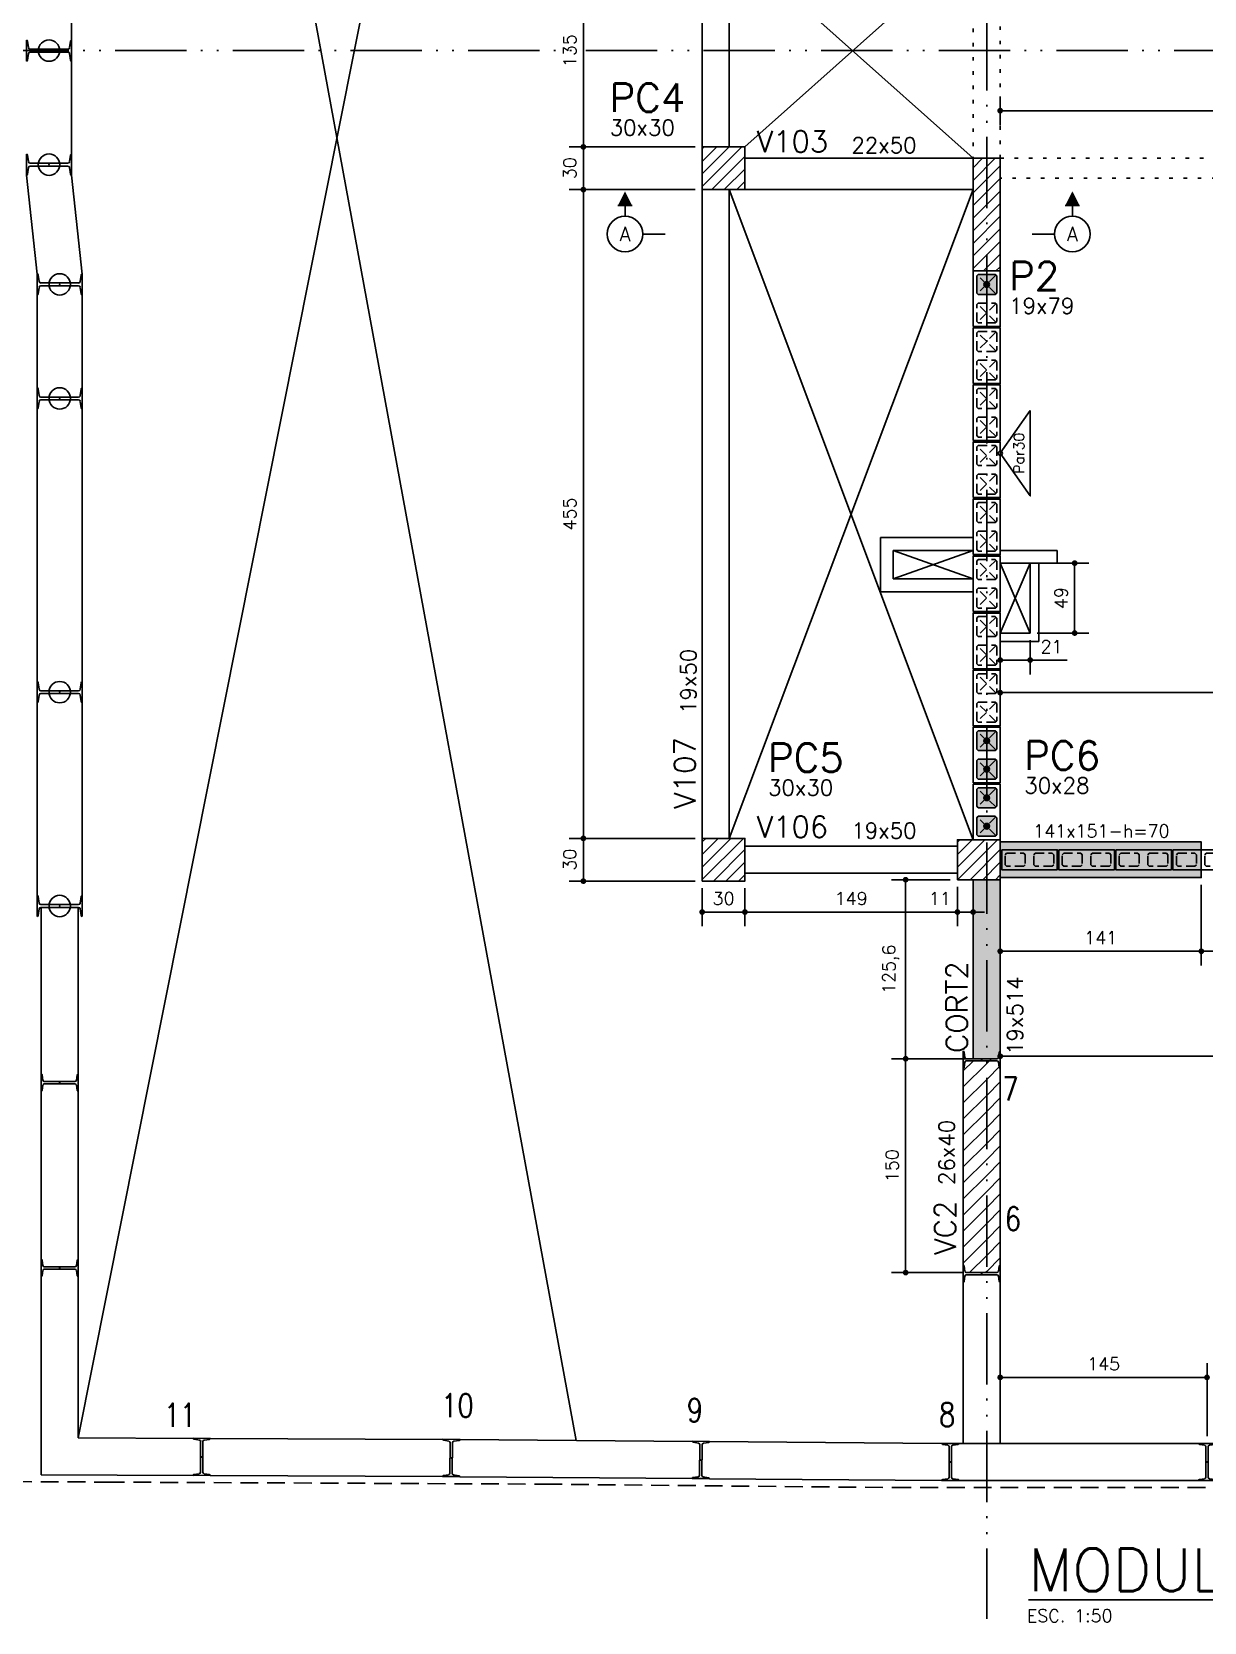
# Model space of a CAD drawing. Extents: x -14651 to 4579, y -10691 to -1290.
# Drawn here: x 194 to 1017, y -10691 to -9576 of the extents above; entities that cross this region are included whole.
import ezdxf
from ezdxf.enums import TextEntityAlignment as Align

# ---------------------------------------------------------------- set-up
doc = ezdxf.new("R2010")
doc.units = 0
doc.header["$LTSCALE"] = 25
for name, pattern in [('DASHED2', [0.375, 0.25, -0.125]), ('ESTILO_TQS_0002', [0.4, 0.1, -0.3]), ('ESTILO_TQS_0004', [3.3, 2, -0.4, 0.05, -0.4, 0.05, -0.4])]:
    doc.linetypes.add(name, pattern=pattern)
for name, color, linetype in [('203', 1, 'DASHED2'), ('213', 252, 'Continuous'), ('241', 2, 'Continuous'), ('247', 50, 'Continuous'), ('ABERTURAS', 53, 'Continuous'), ('ALVENARIA NÃO ESTRUTURAL', 242, 'Continuous'), ('Arranque', 14, 'Continuous'), ('COTA', 1, 'Continuous'), ('EIXOS', 1, 'ESTILO_TQS_0004'), ('FERRO', 5, 'Continuous'), ('H2', 252, 'Continuous'), ('H5', 1, 'Continuous'), ('LINHA-FINA', 1, 'Continuous'), ('Linha_media', 4, 'Continuous'), ('P-D', 2, 'Continuous'), ('P-N', 5, 'Continuous'), ('Pena_1', 1, 'Continuous'), ('Pena_2', 2, 'Continuous'), ('PENA_6', 6, 'Continuous'), ('PIL-N', 4, 'Continuous'), ('PORTA', 3, 'ESTILO_TQS_0002'), ('PROJ', 252, 'Continuous'), ('SOLO-FUNDAÇOES', 7, 'Continuous'), ('SOLOD-TEXTO-007', 7, 'Continuous'), ('T4', 6, 'Continuous'), ('TERRENO', 1, 'DASHED2'), ('TEXTO', 3, 'Continuous'), ('TJANELA', 2, 'Continuous'), ('VIG-D', 2, 'Continuous'), ('VIG-N', 4, 'Continuous'), ('VIGA', 3, 'Continuous'), ('XREF-MC41-BAS-PLN-TIPO-1AO14-FINAL-08$0$PAR_ALV_BAI_ATOMO', 2, 'Continuous')]:
    doc.layers.add(name, color=color, linetype=linetype)
doc.styles.add('COTA', font='romans.shx')
doc.styles.add('ROMANS', font='ROMANS')
doc.styles.get("Standard").update_dxf_attribs({"font": 'romans.shx'})
doc.styles.add('Texto1', font='romans.shx', dxfattribs={"height": 9})
doc.styles.add('Texto4', font='romans.shx', dxfattribs={"height": 30})
doc.dimstyles.new('forma', dxfattribs={"dimscale": 5, "dimtxt": 1.8, "dimasz": 0.8, "dimexe": 2, "dimexo": 1, "dimgap": 1, "dimtad": 1, "dimdec": 1, "dimzin": 9, "dimtxsty": 'COTA', "dimblk1": 'DOT', "dimblk2": 'DOT', "dimsah": 1, "dimcen": 0, "dimdle": 1, "dimclrd": 256, "dimclre": 256, "dimclrt": 2, "dimadec": 0, "dimazin": 0, "dimtfac": 1, "dimtdec": 0, "dimtmove": 0, "dimatfit": 3, "dimfxl": 1, "dimtolj": 1, "dimtzin": 0, "dimarcsym": 0})
pattern_1 = [(45, (199.517, -9044.5974), (-4.419417, 4.419417), [])]
pattern_2 = [(45, (0, 6000), (-5.61266, 5.61266), [])]

# ---------------------------------------------------------------- blocks, each defined once
blk = doc.blocks.new('P4015', base_point=(5842102.11612, -8124149.02973))
blk.add_lwpolyline([(5842082.61612, -8124156.02973), (5842121.61612, -8124156.02973), (5842121.61612, -8124142.02973), (5842082.61612, -8124142.02973), (5842082.61612, -8124156.02973)])
at = {"color": 1, "linetype": 'DASHED2'}
for points in [[(5842085.11612, -8124152.52973), (5842086.11612, -8124153.52973), (5842098.11612, -8124153.52973), (5842099.11612, -8124152.52973), (5842099.11612, -8124145.52973), (5842098.11612, -8124144.52973), (5842086.11612, -8124144.52973), (5842085.11612, -8124145.52973), (5842085.11612, -8124152.52973)], [(5842105.11612, -8124152.52973), (5842106.11612, -8124153.52973), (5842118.11612, -8124153.52973), (5842119.11612, -8124152.52973), (5842119.11612, -8124145.52973), (5842118.11612, -8124144.52973), (5842106.11612, -8124144.52973), (5842105.11612, -8124145.52973), (5842105.11612, -8124152.52973)]]:
    blk.add_lwpolyline(points, dxfattribs=at)
blk = doc.blocks.new('P4020')
blk.add_lwpolyline([(-19.5, -9.5), (19.5, -9.5), (19.5, 9.5), (-19.5, 9.5), (-19.5, -9.5)])
at = {"color": 1, "linetype": 'DASHED2'}
for points in [[(-17, -6), (-16, -7), (-4, -7), (-3, -6), (-3, 6), (-4, 7), (-16, 7), (-17, 6), (-17, -6)], [(3, -6), (4, -7), (16, -7), (17, -6), (17, 6), (16, 7), (4, 7), (3, 6), (3, -6)]]:
    blk.add_lwpolyline(points, dxfattribs=at)
at = {"layer": '203', "color": 253}
for p, q in [((-16.5, 6.5), (-3.5, -6.5)), ((-3.5, 6.5), (-16.5, -6.5)), ((16.5, 6.5), (3.5, -6.5)), ((3.5, 6.5), (16.5, -6.5))]:
    blk.add_line(p, q, dxfattribs=at)
blk = doc.blocks.new('GR-1414')
at = {"layer": '213'}
h = blk.add_hatch(color=256, dxfattribs=at)
h.paths.add_polyline_path([(6, -7), (7, -6), (7, 6), (6, 7), (-6, 7), (-7, 6), (-7, -6), (-6, -7)])
h.paths.add_polyline_path([(2, 0, 1), (-2, 0, 1)], flags=16)
at = {"layer": 'Arranque'}
blk.add_hatch(color=256, dxfattribs=at).paths.add_polyline_path([(2, 0, 1), (-2, 0, 1)])
at = {"layer": '213'}
for p, q in [((-7, 6), (-6, 7)), ((-7, -6), (-7, 6)), ((-6, 7), (6, 7)), ((6, 7), (7, 6)), ((7, 6), (7, -6)), ((-6, -7), (-7, -6)), ((6, -7), (-6, -7)), ((7, -6), (6, -7))]:
    blk.add_line(p, q, dxfattribs=at)
at = {"layer": 'FERRO', "linetype": 'Continuous'}
blk.add_circle((0, 0), 2, dxfattribs=at)
blk = doc.blocks.new('seção_esq')
at = {"layer": 'Linha_media'}
for p, q in [((1, 4), (-1, 4)), ((0, 2.5), (0, 4)), ((5.62, 0), (2.5, 0))]:
    blk.add_line(p, q, dxfattribs=at)
blk.add_circle((0, 0), 2.5, dxfattribs=at)
blk.add_solid([(1, 4), (0, 6), (-1, 4)], dxfattribs=at)
blk = doc.blocks.new('seção_dir')
at = {"layer": 'Linha_media'}
for p, q in [((-1, 4), (1, 4)), ((0, 2.5), (0, 4)), ((-5.62, 0), (-2.5, 0))]:
    blk.add_line(p, q, dxfattribs=at)
blk.add_circle((0, 0), 2.5, dxfattribs=at)
blk.add_solid([(-1, 4), (0, 6), (1, 4)], dxfattribs=at)
blk = doc.blocks.new('atrib_seção')
at = {"layer": 'Linha_media', "style": 'ROMANS'}
blk.add_attdef('X', text='', height=2, dxfattribs=at).set_placement((0, 0), align=Align.MIDDLE)
blk = doc.blocks.new('_IDNPAR_2')
at = {"color": 3}
blk.add_lwpolyline([(1, -0.7), (0, 0), (-1, -0.7)], close=True, dxfattribs=at)
blk.add_circle((0, 0), 0.05, dxfattribs=at)
at = {"layer": '247', "color": 2, "style": 'COTA', "flags": 8}
blk.add_attdef('ID', text='', height=0.24, dxfattribs=at).set_placement((0, -0.438), align=Align.MIDDLE_CENTER)
blk = doc.blocks.new('_Dot')
at = {"color": 0, "linetype": 'ByBlock', "lineweight": -2}
blk.add_line((-0.5, 0), (-1, 0), dxfattribs=at)
at = {"color": 0, "linetype": 'ByBlock', "const_width": 0.5}
blk.add_lwpolyline([(-0.25, 0, 1), (0.25, 0, 1)], format="xyb", close=True, dxfattribs=at)
blk = doc.blocks.new('*D128')
at = {"layer": 'COTA', "lineweight": -2, "transparency": 16777216}
for p, q in [((1014.5, -10174.1), (1014.5, -10230.8)), ((1073.5, -10174.1), (1073.5, -10230.8)), ((1069.5, -10220.8), (1018.5, -10220.8))]:
    blk.add_line(p, q, dxfattribs=at)
at = {"layer": 'Defpoints', "color": 0, "transparency": 16777216}
for p in [(1014.5, -10169.1), (1073.5, -10169.1), (1014.5, -10220.8)]:
    blk.add_point(p, dxfattribs=at)
at = {"layer": 'COTA', "lineweight": -2, "transparency": 16777216, "xscale": 4, "yscale": 4, "zscale": 4, "rotation": 180}
blk.add_blockref('_Dot', (1014.5, -10220.8), dxfattribs=at)
at = {"layer": 'COTA', "lineweight": -2, "transparency": 16777216, "xscale": 4, "yscale": 4, "zscale": 4}
blk.add_blockref('_Dot', (1073.5, -10220.8), dxfattribs=at)
at = {"layer": 'COTA', "color": 2, "transparency": 16777216, "insert": (1044, -10211.3), "char_height": 9, "attachment_point": 5, "style": 'COTA'}
blk.add_mtext('\\A1;59 ', dxfattribs=at)
blk = doc.blocks.new('*D129')
at = {"layer": 'COTA', "lineweight": -2, "transparency": 16777216}
for p, q in [((873.5, -10175.6), (873.5, -10230.8)), ((1014.5, -10174.1), (1014.5, -10230.8)), ((1010.5, -10220.8), (877.5, -10220.8))]:
    blk.add_line(p, q, dxfattribs=at)
at = {"layer": 'Defpoints', "color": 0, "transparency": 16777216}
for p in [(873.5, -10170.6), (1014.5, -10169.1), (873.5, -10220.8)]:
    blk.add_point(p, dxfattribs=at)
at = {"layer": 'COTA', "lineweight": -2, "transparency": 16777216, "xscale": 4, "yscale": 4, "zscale": 4, "rotation": 180}
blk.add_blockref('_Dot', (873.5, -10220.8), dxfattribs=at)
at = {"layer": 'COTA', "lineweight": -2, "transparency": 16777216, "xscale": 4, "yscale": 4, "zscale": 4}
blk.add_blockref('_Dot', (1014.5, -10220.8), dxfattribs=at)
at = {"layer": 'COTA', "color": 2, "transparency": 16777216, "insert": (944, -10211.3), "char_height": 9, "attachment_point": 5, "style": 'COTA'}
blk.add_mtext('\\A1;141 ', dxfattribs=at)
blk = doc.blocks.new('*D130')
at = {"layer": 'COTA', "lineweight": -2, "transparency": 16777216}
for p, q in [((664.5, -10176.6), (664.5, -10203.3)), ((694.5, -10176.6), (694.5, -10203.3)), ((668.5, -10193.3), (690.5, -10193.3))]:
    blk.add_line(p, q, dxfattribs=at)
at = {"layer": 'Defpoints', "color": 0, "transparency": 16777216}
for p in [(664.5, -10171.6), (694.5, -10171.6), (694.5, -10193.3)]:
    blk.add_point(p, dxfattribs=at)
at = {"layer": 'COTA', "lineweight": -2, "transparency": 16777216, "xscale": 4, "yscale": 4, "zscale": 4, "rotation": 180}
blk.add_blockref('_Dot', (664.5, -10193.3), dxfattribs=at)
at = {"layer": 'COTA', "lineweight": -2, "transparency": 16777216, "xscale": 4, "yscale": 4, "zscale": 4}
blk.add_blockref('_Dot', (694.5, -10193.3), dxfattribs=at)
at = {"layer": 'COTA', "color": 2, "transparency": 16777216, "insert": (679.5, -10183.8), "char_height": 9, "attachment_point": 5, "style": 'COTA'}
blk.add_mtext('\\A1;30 ', dxfattribs=at)
blk = doc.blocks.new('*D131')
at = {"layer": 'COTA', "lineweight": -2, "transparency": 16777216}
for p, q in [((694.5, -10176.6), (694.5, -10203.3)), ((843.5, -10175.6), (843.5, -10203.3)), ((698.5, -10193.3), (839.5, -10193.3))]:
    blk.add_line(p, q, dxfattribs=at)
at = {"layer": 'Defpoints', "color": 0, "transparency": 16777216}
for p in [(694.5, -10171.6), (843.5, -10170.6), (843.5, -10193.3)]:
    blk.add_point(p, dxfattribs=at)
at = {"layer": 'COTA', "lineweight": -2, "transparency": 16777216, "xscale": 4, "yscale": 4, "zscale": 4, "rotation": 180}
blk.add_blockref('_Dot', (694.5, -10193.3), dxfattribs=at)
at = {"layer": 'COTA', "lineweight": -2, "transparency": 16777216, "xscale": 4, "yscale": 4, "zscale": 4}
blk.add_blockref('_Dot', (843.5, -10193.3), dxfattribs=at)
at = {"layer": 'COTA', "color": 2, "transparency": 16777216, "insert": (769, -10183.8), "char_height": 9, "attachment_point": 5, "style": 'COTA'}
blk.add_mtext('\\A1;149 ', dxfattribs=at)
blk = doc.blocks.new('*D132')
at = {"layer": 'COTA', "lineweight": -2, "transparency": 16777216}
for p, q in [((843.5, -10175.6), (843.5, -10203.3)), ((839.5, -10193.3), (835.5, -10193.3)), ((843.5, -10193.3), (854.5, -10193.3)), ((854.5, -10192.4), (854.5, -10203.3)), ((858.5, -10193.3), (862.5, -10193.3))]:
    blk.add_line(p, q, dxfattribs=at)
at = {"layer": 'Defpoints', "color": 0, "transparency": 16777216}
for p in [(843.5, -10170.6), (854.5, -10187.4), (854.5, -10193.3)]:
    blk.add_point(p, dxfattribs=at)
at = {"layer": 'COTA', "lineweight": -2, "transparency": 16777216, "xscale": 4, "yscale": 4, "zscale": 4}
blk.add_blockref('_Dot', (843.5, -10193.3), dxfattribs=at)
at = {"layer": 'COTA', "lineweight": -2, "transparency": 16777216, "xscale": 4, "yscale": 4, "zscale": 4, "rotation": 180}
blk.add_blockref('_Dot', (854.5, -10193.3), dxfattribs=at)
at = {"layer": 'COTA', "color": 2, "transparency": 16777216, "insert": (831.1, -10183.8), "char_height": 9, "attachment_point": 5, "style": 'COTA'}
blk.add_mtext('\\A1;11 ', dxfattribs=at)
blk = doc.blocks.new('*D136')
at = {"layer": 'COTA', "lineweight": -2, "transparency": 16777216}
for p, q in [((659.5, -9521.6), (571.2, -9521.6)), ((581.2, -9525.6), (581.2, -9652.6)), ((659.5, -9656.6), (571.2, -9656.6))]:
    blk.add_line(p, q, dxfattribs=at)
at = {"layer": 'Defpoints', "color": 0, "transparency": 16777216}
for p in [(664.5, -9521.6), (581.2, -9656.6), (664.5, -9656.6)]:
    blk.add_point(p, dxfattribs=at)
at = {"layer": 'COTA', "lineweight": -2, "transparency": 16777216, "xscale": 4, "yscale": 4, "zscale": 4}
for p, rotation in [((581.2, -9521.6), 90), ((581.2, -9656.6), 270)]:
    blk.add_blockref('_Dot', p, dxfattribs=dict(at, rotation=rotation))
at = {"layer": 'COTA', "color": 2, "transparency": 16777216, "insert": (571.7, -9589.1), "char_height": 9, "attachment_point": 5, "rotation": 90, "style": 'COTA'}
blk.add_mtext('\\A1;135 ', dxfattribs=at)
blk = doc.blocks.new('*D137')
at = {"layer": 'COTA', "lineweight": -2, "transparency": 16777216}
for p, q in [((659.5, -9656.6), (571.2, -9656.6)), ((581.2, -9660.6), (581.2, -9682.6)), ((659.5, -9686.6), (571.2, -9686.6))]:
    blk.add_line(p, q, dxfattribs=at)
at = {"layer": 'Defpoints', "color": 0, "transparency": 16777216}
for p in [(664.5, -9656.6), (581.2, -9686.6), (664.5, -9686.6)]:
    blk.add_point(p, dxfattribs=at)
at = {"layer": 'COTA', "lineweight": -2, "transparency": 16777216, "xscale": 4, "yscale": 4, "zscale": 4}
for p, rotation in [((581.2, -9656.6), 90), ((581.2, -9686.6), 270)]:
    blk.add_blockref('_Dot', p, dxfattribs=dict(at, rotation=rotation))
at = {"layer": 'COTA', "color": 2, "transparency": 16777216, "insert": (571.7, -9671.6), "char_height": 9, "attachment_point": 5, "rotation": 90, "style": 'COTA'}
blk.add_mtext('\\A1;30 ', dxfattribs=at)
blk = doc.blocks.new('*D138')
at = {"layer": 'COTA', "lineweight": -2, "transparency": 16777216}
for p, q in [((659.5, -9686.6), (571.2, -9686.6)), ((581.2, -9690.6), (581.2, -10137.6)), ((659.5, -10141.6), (571.2, -10141.6))]:
    blk.add_line(p, q, dxfattribs=at)
at = {"layer": 'Defpoints', "color": 0, "transparency": 16777216}
for p in [(664.5, -9686.6), (581.2, -10141.6), (664.5, -10141.6)]:
    blk.add_point(p, dxfattribs=at)
at = {"layer": 'COTA', "lineweight": -2, "transparency": 16777216, "xscale": 4, "yscale": 4, "zscale": 4}
for p, rotation in [((581.2, -9686.6), 90), ((581.2, -10141.6), 270)]:
    blk.add_blockref('_Dot', p, dxfattribs=dict(at, rotation=rotation))
at = {"layer": 'COTA', "color": 2, "transparency": 16777216, "insert": (571.7, -9914.1), "char_height": 9, "attachment_point": 5, "rotation": 90, "style": 'COTA'}
blk.add_mtext('\\A1;455 ', dxfattribs=at)
blk = doc.blocks.new('*D139')
at = {"layer": 'COTA', "lineweight": -2, "transparency": 16777216}
for p, q in [((659.5, -10141.6), (571.2, -10141.6)), ((581.2, -10145.6), (581.2, -10167.6)), ((659.5, -10171.6), (571.2, -10171.6))]:
    blk.add_line(p, q, dxfattribs=at)
at = {"layer": 'Defpoints', "color": 0, "transparency": 16777216}
for p in [(664.5, -10141.6), (581.2, -10171.6), (664.5, -10171.6)]:
    blk.add_point(p, dxfattribs=at)
at = {"layer": 'COTA', "lineweight": -2, "transparency": 16777216, "xscale": 4, "yscale": 4, "zscale": 4}
for p, rotation in [((581.2, -10141.6), 90), ((581.2, -10171.6), 270)]:
    blk.add_blockref('_Dot', p, dxfattribs=dict(at, rotation=rotation))
at = {"layer": 'COTA', "color": 2, "transparency": 16777216, "insert": (571.7, -10156.6), "char_height": 9, "attachment_point": 5, "rotation": 90, "style": 'COTA'}
blk.add_mtext('\\A1;30 ', dxfattribs=at)
blk = doc.blocks.new('*D221')
at = {"layer": 'COTA', "lineweight": -2, "transparency": 16777216}
for p, q in [((873.5, -10038.1), (873.5, -10029.4)), ((877.5, -10039.4), (1460.5, -10039.4)), ((1464.5, -10044.1), (1464.5, -10029.4))]:
    blk.add_line(p, q, dxfattribs=at)
at = {"layer": 'Defpoints', "color": 0, "transparency": 16777216}
for p in [(1464.5, -10039.4), (873.5, -10043.1), (1464.5, -10049.1)]:
    blk.add_point(p, dxfattribs=at)
at = {"layer": 'COTA', "lineweight": -2, "transparency": 16777216, "xscale": 4, "yscale": 4, "zscale": 4, "rotation": 180}
blk.add_blockref('_Dot', (873.5, -10039.4), dxfattribs=at)
at = {"layer": 'COTA', "lineweight": -2, "transparency": 16777216, "xscale": 4, "yscale": 4, "zscale": 4}
blk.add_blockref('_Dot', (1464.5, -10039.4), dxfattribs=at)
at = {"layer": 'COTA', "color": 2, "transparency": 16777216, "insert": (1169, -10029.9), "char_height": 9, "attachment_point": 5, "style": 'COTA'}
blk.add_mtext('\\A1;591 ', dxfattribs=at)
blk = doc.blocks.new('*D233')
at = {"layer": 'COTA', "lineweight": -2, "transparency": 16777216}
for p, q in [((873.5, -9641.5), (873.5, -9621.2)), ((1214.5, -9659.6), (1214.5, -9621.2)), ((877.5, -9631.2), (1210.5, -9631.2))]:
    blk.add_line(p, q, dxfattribs=at)
at = {"layer": 'Defpoints', "color": 0, "transparency": 16777216}
for p in [(1214.5, -9631.2), (873.5, -9646.5), (1214.5, -9664.6)]:
    blk.add_point(p, dxfattribs=at)
at = {"layer": 'COTA', "lineweight": -2, "transparency": 16777216, "xscale": 4, "yscale": 4, "zscale": 4, "rotation": 180}
blk.add_blockref('_Dot', (873.5, -9631.2), dxfattribs=at)
at = {"layer": 'COTA', "lineweight": -2, "transparency": 16777216, "xscale": 4, "yscale": 4, "zscale": 4}
blk.add_blockref('_Dot', (1214.5, -9631.2), dxfattribs=at)
at = {"layer": 'COTA', "color": 2, "transparency": 16777216, "insert": (1044, -9621.7), "char_height": 9, "attachment_point": 5, "style": 'COTA'}
blk.add_mtext('\\A1;341 ', dxfattribs=at)
blk = doc.blocks.new('*D278')
at = {"layer": 'COTA', "lineweight": -2, "transparency": 16777216}
for p, q in [((3258.5, -10168.6), (3258.5, -10304.4)), ((873.5, -10174.1), (873.5, -10304.4)), ((3254.5, -10294.4), (877.5, -10294.4))]:
    blk.add_line(p, q, dxfattribs=at)
at = {"layer": 'Defpoints', "color": 0, "transparency": 16777216}
for p in [(873.5, -10169.1), (3258.5, -10163.6), (873.5, -10294.4)]:
    blk.add_point(p, dxfattribs=at)
at = {"layer": 'COTA', "lineweight": -2, "transparency": 16777216, "xscale": 4, "yscale": 4, "zscale": 4, "rotation": 180}
blk.add_blockref('_Dot', (873.5, -10294.4), dxfattribs=at)
at = {"layer": 'COTA', "lineweight": -2, "transparency": 16777216, "xscale": 4, "yscale": 4, "zscale": 4}
blk.add_blockref('_Dot', (3258.5, -10294.4), dxfattribs=at)
at = {"layer": 'COTA', "color": 2, "transparency": 16777216, "insert": (2066, -10284.9), "char_height": 9, "attachment_point": 5, "style": 'COTA'}
blk.add_mtext('\\A1;2385 ', dxfattribs=at)
blk = doc.blocks.new('*U95')
at = {"linetype": 'Continuous'}
for p, q in [((0, 0.2), (0.56, 0)), ((0.56, 0.2), (0, 0))]:
    blk.add_line(p, q, dxfattribs=at)
blk = doc.blocks.new('*U308')
at = {"linetype": 'Continuous'}
for p, q in [((0, 0.49), (0.21, 0)), ((0.21, 0.49), (0, 0))]:
    blk.add_line(p, q, dxfattribs=at)
blk = doc.blocks.new('layout-inferior 1')
at = {"layer": 'ALVENARIA NÃO ESTRUTURAL'}
for p, q in [((28439.2, -9968.6), (28439.2, -9930.6)), ((28439.2, -9930.6), (28504.2, -9930.6)), ((28504.2, -9930.6), (28504.2, -9939.6)), ((28448.2, -9939.6), (28448.2, -9959.6)), ((28504.2, -9939.6), (28448.2, -9939.6)), ((28523.2, -9939.6), (28563.2, -9939.6)), ((28563.2, -9948.6), (28523.2, -9948.6)), ((28550.2, -9948.6), (28541.2, -9948.6)), ((28544.2, -9997.6), (28544.2, -9948.6)), ((28544.2, -9948.6), (28550.2, -9948.6)), ((28550.2, -10003.6), (28550.2, -9948.6)), ((28550.2, -9948.6), (28550.2, -10003.6)), ((28563.2, -9939.6), (28563.2, -9948.6)), ((28448.2, -9959.6), (28504.2, -9959.6)), ((28504.2, -9959.6), (28504.2, -9968.6)), ((28504.2, -9968.6), (28439.2, -9968.6)), ((28523.2, -9997.6), (28544.2, -9997.6)), ((28523.2, -10003.6), (28550.2, -10003.6)), ((28550.2, -10003.6), (28523.2, -10003.6))]:
    blk.add_line(p, q, dxfattribs=at)
at = {"layer": 'XREF-MC41-BAS-PLN-TIPO-1AO14-FINAL-08$0$PAR_ALV_BAI_ATOMO'}
for p, q in [((28544.2, -9948.6), (28544.2, -9997.6)), ((28544.2, -9997.6), (28526.2, -9997.6))]:
    blk.add_line(p, q, dxfattribs=at)
at = {"layer": 'Pena_1', "yscale": 100, "zscale": 100}
for name, p, xscale in [('*U95', (28448.2, -9959.6), 100), ('*U308', (28544.2, -9997.6), -100)]:
    blk.add_blockref(name, p, dxfattribs=dict(at, xscale=xscale))
blk = doc.blocks.new('*D331')
at = {"layer": 'COTA', "lineweight": -2, "transparency": 16777216}
for p, q in [((873.5, -10002.6), (873.5, -10026.6)), ((894.5, -10002.6), (894.5, -10026.6)), ((877.5, -10016.6), (890.5, -10016.6)), ((894.5, -10016.6), (920.5, -10016.6))]:
    blk.add_line(p, q, dxfattribs=at)
at = {"layer": 'Defpoints', "color": 0, "transparency": 16777216}
for p in [(873.5, -9997.6), (894.5, -9997.6), (894.5, -10016.6)]:
    blk.add_point(p, dxfattribs=at)
at = {"layer": 'COTA', "lineweight": -2, "transparency": 16777216, "xscale": 4, "yscale": 4, "zscale": 4, "rotation": 180}
blk.add_blockref('_Dot', (873.5, -10016.6), dxfattribs=at)
at = {"layer": 'COTA', "lineweight": -2, "transparency": 16777216, "xscale": 4, "yscale": 4, "zscale": 4}
blk.add_blockref('_Dot', (894.5, -10016.6), dxfattribs=at)
at = {"layer": 'COTA', "color": 2, "transparency": 16777216, "insert": (909.5, -10007.1), "char_height": 9, "attachment_point": 5, "style": 'COTA'}
blk.add_mtext('\\A1;21 ', dxfattribs=at)
blk = doc.blocks.new('*D337')
at = {"layer": 'COTA', "lineweight": -2, "transparency": 16777216}
for p, q in [((898.5, -9948.6), (935.7, -9948.6)), ((925.7, -9993.6), (925.7, -9952.6)), ((899.5, -9997.6), (935.7, -9997.6))]:
    blk.add_line(p, q, dxfattribs=at)
at = {"layer": 'Defpoints', "color": 0, "transparency": 16777216}
for p in [(893.5, -9948.6), (925.7, -9948.6), (894.5, -9997.6)]:
    blk.add_point(p, dxfattribs=at)
at = {"layer": 'COTA', "lineweight": -2, "transparency": 16777216, "xscale": 4, "yscale": 4, "zscale": 4}
for p, rotation in [((925.7, -9948.6), 90), ((925.7, -9997.6), 270)]:
    blk.add_blockref('_Dot', p, dxfattribs=dict(at, rotation=rotation))
at = {"layer": 'COTA', "color": 2, "transparency": 16777216, "insert": (916.2, -9973.1), "char_height": 9, "attachment_point": 5, "rotation": 90, "style": 'COTA'}
blk.add_mtext('\\A1;49 ', dxfattribs=at)
blk = doc.blocks.new('perfilW310x52')
at = {"layer": 'PROJ', "linetype": 'Continuous'}
for p, q in [((-0.084, 0.158), (0.064, 0.158)), ((-0.031, 0.144), (-0.076, 0.151)), ((-0.02, 0.132), (-0.02, -0.132)), ((0, 0.132), (0, -0.132)), ((0.011, 0.144), (0.056, 0.151)), ((-0.084, -0.158), (0.064, -0.158)), ((-0.031, -0.144), (-0.076, -0.151)), ((0.011, -0.144), (0.056, -0.151))]:
    blk.add_line(p, q, dxfattribs=at)
at = {"layer": 'PROJ'}
blk.add_circle((-0.01, 0), 0.075, dxfattribs=at)
at = {"layer": 'PROJ', "linetype": 'Continuous'}
for centre, radius, start, end in [((-0.076, 0.158), 0.00749, 180, 270), ((-0.032, 0.132), 0.0125, 0, 81.1582), ((0.012, 0.132), 0.0125, 98.8418, 180), ((0.056, 0.158), 0.00749, 270, 0), ((-0.076, -0.158), 0.00749, 90, 180), ((-0.032, -0.132), 0.0125, 278.8418, 0), ((0.012, -0.132), 0.0125, 180, 261.1582), ((0.056, -0.158), 0.00749, 0, 90)]:
    blk.add_arc(centre, radius, start, end, dxfattribs=at)
at = {"layer": 'PROJ'}
blk.add_point((-0.01, 0), dxfattribs=at)
blk = doc.blocks.new('perfilW250x38-5')
at = {"layer": 'PROJ', "linetype": 'Continuous'}
for p, q in [((0.086, 0.066), (0.206, 0.066)), ((0.129, 0.054), (0.092, 0.059)), ((0.138, 0.043), (0.138, -0.172)), ((0.154, 0.043), (0.154, -0.172)), ((0.163, 0.054), (0.2, 0.059)), ((0.086, -0.194), (0.206, -0.194)), ((0.129, -0.183), (0.092, -0.188)), ((0.163, -0.183), (0.2, -0.188))]:
    blk.add_line(p, q, dxfattribs=at)
for centre, radius, start, end in [((0.092, 0.066), 0.00614, 180, 270), ((0.128, 0.043), 0.0102, 0, 81.1582), ((0.164, 0.043), 0.0102, 98.8418, 180), ((0.2, 0.066), 0.00614, 270, 0), ((0.092, -0.194), 0.00614, 90, 180), ((0.128, -0.172), 0.0102, 278.8418, 0), ((0.164, -0.172), 0.0102, 180, 261.1582), ((0.2, -0.194), 0.00614, 0, 90)]:
    blk.add_arc(centre, radius, start, end, dxfattribs=at)
at = {"layer": 'PROJ'}
blk.add_point((0.146, -0.064), dxfattribs=at)
blk = doc.blocks.new('A$C0fe96c67')
at = {"layer": 'LINHA-FINA'}
for points in [[(883, -1246.1), (883, -1180.8)], [(883, -1326.2), (883, -1260.9)], [(858.8, -1410.2), (851.3, -1340.9)], [(883, -1340.9), (890.5, -1410.2)], [(858.8, -1490.2), (858.8, -1424.9)], [(890.5, -1424.9), (890.5, -1490.2)], [(858.8, -1696.2), (858.8, -1504.9)], [(890.5, -1504.9), (890.5, -1696.2)], [(858.8, -1846.2), (858.8, -1710.9)], [(890.5, -1710.9), (890.5, -1846.2)], [(861.7, -1971.3), (861.7, -1854.5)], [(887.7, -1854.5), (887.7, -1971.3)], [(861.7, -2101.3), (861.7, -1983.4)], [(887.7, -1983.4), (887.7, -2101.3)], [(861.7, -2113.4), (861.7, -2252.4)], [(887.7, -2113.4), (887.7, -2226.5)], [(1508.2, -2117.5), (1508.2, -2230.4)], [(1534.2, -2117.5), (1534.2, -2230.4)], [(968.3, -2226.9), (887.7, -2226.5)], [(1143.4, -2227.7), (980.3, -2226.9)], [(1318.4, -2229.1), (1155.4, -2227.8)], [(1493.1, -2230.4), (1330.4, -2229.2)], [(1673.1, -2230.4), (1505.2, -2230.4)], [(968.3, -2252.9), (861.7, -2252.4)], [(1143.4, -2253.7), (980.2, -2252.9)], [(1318.4, -2255.1), (1155.2, -2253.8)], [(1493.1, -2256.4), (1330.2, -2255.2)], [(1673.1, -2256.4), (1505.2, -2256.4)]]:
    blk.add_lwpolyline(points, dxfattribs=at)
at = {"layer": 'VIGA'}
for points in [[(1508.2, -1967.5), (1508.2, -2105.4)], [(1534.2, -1967.5), (1534.2, -2105.4)]]:
    blk.add_lwpolyline(points, dxfattribs=at)
at = {"layer": 'SOLO-FUNDAÇOES', "color": 111}
for name, p, xscale, yscale, zscale, rotation in [('perfilW310x52', (867.2, -1254.5), 100, 100, 100, 270), ('perfilW310x52', (867.2, -1334.5), 100, 100, 100, 270), ('perfilW310x52', (874.7, -1418.5), 100, 100, 100, 270), ('perfilW310x52', (874.7, -1498.5), 100, 100, 100, 270), ('perfilW310x52', (874.7, -1704.5), 100, 100, 100, 270), ('perfilW310x52', (874.7, -1854.5), 100, 100, 100, 270), ('perfilW250x38-5', (1527.6, -1946.8), 100, 100, 100, 270), ('perfilW250x38-5', (881.1, -1962.8), 100, 100, 100, 270), ('perfilW250x38-5', (881.1, -2092.8), 100, 100, 100, 270), ('perfilW250x38-5', (1527.6, -2096.8), 100, 100, 100, 270), ('perfilW250x38-5', (959.7, -2233.4), 99.99999999999999, 99.99999999999999, 99.99999999999999, 359.7283603501822), ('perfilW250x38-5', (1134.7, -2234.1), 100, 100, 100, 359.4352138632432), ('perfilW250x38-5', (1309.7, -2235.5), 100, 100, 100, 359.4352138632432)]:
    blk.add_blockref(name, p, dxfattribs=dict(at, xscale=xscale, yscale=yscale, zscale=zscale, rotation=rotation))
at = {"layer": 'SOLO-FUNDAÇOES', "color": 111, "xscale": 100, "yscale": 100, "zscale": 100}
for p in [(1484.6, -2237), (1664.6, -2237)]:
    blk.add_blockref('perfilW250x38-5', p, dxfattribs=at)
at = {"layer": 'SOLOD-TEXTO-007', "style": 'ROMANS', "width": 0.8}
for s, p in [('7', (1535.8, -1990)), ('6', (1537.4, -2081.1)), ('10', (1142.3, -2212.1)), ('11', (947.8, -2218.8)), ('9', (1314.4, -2215.4)), ('8', (1491.3, -2218.5))]:
    blk.add_text(s, height=16.5, dxfattribs=at).set_placement(p)
blk = doc.blocks.new('*D313')
at = {"layer": 'COTA', "lineweight": -2, "transparency": 16777216}
for p, q in [((838.5, -10170.6), (797.2, -10170.6)), ((807.2, -10174.6), (807.2, -10292.2)), ((849.5, -10296.2), (797.2, -10296.2))]:
    blk.add_line(p, q, dxfattribs=at)
at = {"layer": 'Defpoints', "color": 0, "transparency": 16777216}
for p in [(843.5, -10170.6), (807.2, -10296.2), (854.5, -10296.2)]:
    blk.add_point(p, dxfattribs=at)
at = {"layer": 'COTA', "lineweight": -2, "transparency": 16777216, "xscale": 4, "yscale": 4, "zscale": 4}
for p, rotation in [((807.2, -10170.6), 90), ((807.2, -10296.2), 270)]:
    blk.add_blockref('_Dot', p, dxfattribs=dict(at, rotation=rotation))
at = {"layer": 'COTA', "color": 2, "transparency": 16777216, "insert": (796.8, -10233.4), "char_height": 9, "attachment_point": 5, "rotation": 90, "style": 'COTA'}
blk.add_mtext('\\A1;125,6 ', dxfattribs=at)
blk = doc.blocks.new('*D315')
at = {"layer": 'COTA', "lineweight": -2, "transparency": 16777216}
for p, q in [((873.5, -10561), (873.5, -10509.7)), ((1018.5, -10561), (1018.5, -10509.7)), ((877.5, -10519.7), (1014.5, -10519.7))]:
    blk.add_line(p, q, dxfattribs=at)
at = {"layer": 'Defpoints', "color": 0, "transparency": 16777216}
for p in [(1018.5, -10519.7), (873.5, -10566), (1018.5, -10566)]:
    blk.add_point(p, dxfattribs=at)
at = {"layer": 'COTA', "lineweight": -2, "transparency": 16777216, "xscale": 4, "yscale": 4, "zscale": 4, "rotation": 180}
blk.add_blockref('_Dot', (873.5, -10519.7), dxfattribs=at)
at = {"layer": 'COTA', "lineweight": -2, "transparency": 16777216, "xscale": 4, "yscale": 4, "zscale": 4}
blk.add_blockref('_Dot', (1018.5, -10519.7), dxfattribs=at)
at = {"layer": 'COTA', "color": 2, "transparency": 16777216, "insert": (946, -10510.2), "char_height": 9, "attachment_point": 5, "style": 'COTA'}
blk.add_mtext('\\A1;145 ', dxfattribs=at)
blk = doc.blocks.new('*D320')
at = {"layer": 'COTA', "lineweight": -2, "transparency": 16777216}
for p, q in [((849.5, -10296.2), (797.2, -10296.2)), ((807.2, -10300.2), (807.2, -10442.2)), ((848, -10446.2), (797.2, -10446.2))]:
    blk.add_line(p, q, dxfattribs=at)
at = {"layer": 'Defpoints', "color": 0, "transparency": 16777216}
for p in [(854.5, -10296.2), (807.2, -10446.2), (853, -10446.2)]:
    blk.add_point(p, dxfattribs=at)
at = {"layer": 'COTA', "lineweight": -2, "transparency": 16777216, "xscale": 4, "yscale": 4, "zscale": 4}
for p, rotation in [((807.2, -10296.2), 90), ((807.2, -10446.2), 270)]:
    blk.add_blockref('_Dot', p, dxfattribs=dict(at, rotation=rotation))
at = {"layer": 'COTA', "color": 2, "transparency": 16777216, "insert": (797.7, -10371.2), "char_height": 9, "attachment_point": 5, "rotation": 90, "style": 'COTA'}
blk.add_mtext('\\A1;150 ', dxfattribs=at)

msp = doc.modelspace()

# ---------------------------------------------------------------- hatches: boundary and pattern name
at = {"layer": 'ABERTURAS', "transparency": 33554457}
msp.add_hatch(color=256, dxfattribs=at).paths.add_polyline_path([(873.52, -10169.1), (1014.52, -10169.1), (1014.52, -10144.1), (873.52, -10144.1)])
at = {"layer": 'H2'}
msp.add_hatch(color=256, dxfattribs=at).paths.add_polyline_path([(873.52, -10170.6), (854.52, -10170.6), (854.52, -10296.18), (871.31, -10296.18, 0.3697038), (872.32, -10295.32), (872.9, -10291.58, -0.4142136), (873.52, -10290.96)])
h = msp.add_hatch(dxfattribs=at)
h.set_pattern_fill('ANSI31', color=256, scale=2.5, style=0)
h.set_pattern_definition(pattern_2)
h.paths.add_polyline_path([(873.52, -10303.04), (873.52, -10290.96, 0.4142136), (872.9, -10291.58), (872.32, -10295.32, -0.3697038), (871.31, -10296.18), (864.02, -10296.18), (864.02, -10446.18), (871.31, -10446.18, 0.3697038), (872.32, -10445.32), (872.9, -10441.58, -0.4142136), (873.52, -10440.96)])
h = msp.add_hatch(dxfattribs=at)
h.set_pattern_fill('ANSI31', color=256, scale=2.5, style=0)
h.set_pattern_definition(pattern_2)
h.paths.add_polyline_path([(864.02, -10297.82), (849.73, -10297.82, 0.3697038), (848.71, -10298.69), (848.13, -10302.43, -0.4142136), (847.52, -10303.04), (847.52, -10440.96, -0.3264465), (848.1, -10441.39), (848.71, -10445.32, 0.3697038), (849.73, -10446.18), (864.02, -10446.18)])
at = {"layer": 'H5'}
h = msp.add_hatch(dxfattribs=at)
h.set_pattern_fill('ANSI31', color=256, scale=50, style=0)
h.set_pattern_definition(pattern_1)
h.paths.add_polyline_path([(664.52, -9686.6), (694.52, -9686.6), (694.52, -9656.6), (664.52, -9656.6)])
h = msp.add_hatch(dxfattribs=at)
h.set_pattern_fill('ANSI31', color=256, scale=50, style=0)
h.set_pattern_definition(pattern_1)
h.paths.add_polyline_path([(854.52, -9743.6), (873.52, -9743.6), (873.52, -9664.6), (854.52, -9664.6)])
h = msp.add_hatch(dxfattribs=at)
h.set_pattern_fill('ANSI31', color=256, scale=50, style=0)
h.set_pattern_definition(pattern_1)
h.paths.add_polyline_path([(664.52, -10171.6), (694.52, -10171.6), (694.52, -10141.6), (664.52, -10141.6)])
h = msp.add_hatch(dxfattribs=at)
h.set_pattern_fill('ANSI31', color=256, scale=50, style=0)
h.set_pattern_definition([(45, (219.517, -9044.5974), (-4.419417, 4.419417), [])])
h.paths.add_polyline_path([(843.52, -10170.6), (873.52, -10170.6), (873.52, -10142.6), (843.52, -10142.6)])

# ---------------------------------------------------------------- linework, layer by layer
at = {"layer": 'ABERTURAS'}
msp.add_lwpolyline([(873.52, -10169.1), (1014.52, -10169.1), (1014.52, -10144.1), (873.52, -10144.1)], close=True, dxfattribs=at)
at = {"layer": 'EIXOS'}
for p, q in [((864.02, -8494.61), (864.02, -10689.12)), ((-572.08, -9589.1), (3672.89, -9589.1))]:
    msp.add_line(p, q, dxfattribs=at)
at = {"layer": 'LINHA-FINA'}
for points in [[(219.52, -8621.25), (576.25, -10563.98)], [(227.02, -10562), (613.74, -8618.33)], [(694.52, -9656.6), (854.52, -9513.6)], [(694.52, -9521.6), (854.52, -9664.6)], [(683.52, -9686.6), (854.52, -10142.6)], [(683.52, -10141.6), (854.52, -9686.6)]]:
    msp.add_lwpolyline(points, dxfattribs=at)
at = {"layer": 'P-N', "linetype": 'Continuous'}
for points in [[(664.52, -9686.6), (694.52, -9686.6), (694.52, -9656.6), (664.52, -9656.6), (664.52, -9686.6)], [(854.52, -9743.6), (873.52, -9743.6), (873.52, -9664.6), (854.52, -9664.6), (854.52, -9743.6)], [(664.52, -10171.6), (694.52, -10171.6), (694.52, -10141.6), (664.52, -10141.6), (664.52, -10171.6)], [(843.52, -10170.6), (873.52, -10170.6), (873.52, -10142.6), (843.52, -10142.6), (843.52, -10170.6)]]:
    msp.add_lwpolyline(points, dxfattribs=at)
at = {"layer": 'PORTA'}
for points in [[(854.52, -9664.6), (873.52, -9664.6), (873.52, -9513.6), (854.52, -9513.6)], [(873.52, -9664.6), (1214.52, -9664.6), (1214.52, -9678.6), (873.52, -9678.6)]]:
    msp.add_lwpolyline(points, close=True, dxfattribs=at)
at = {"layer": 'TERRENO', "linetype": 'DASHED2', "ltscale": 2}
msp.add_lwpolyline([(2359.47, -8578.84), (1610.11, -8581.94), (927.42, -8584.99), (-330.86, -8594.35), (-501.12, -9591.06), (-585.15, -10102.45), (-671.86, -10538.06), (-680.48, -10588.6), (247, -10593.14), (553.8, -10594.59), (798.65, -10597.01), (1370.85, -10596.96), (1899.7, -10605.56)], dxfattribs=at)
at = {"layer": 'VIGA'}
for points in [[(664.52, -9656.6), (664.52, -9521.6)], [(683.52, -9656.6), (683.52, -9521.6)], [(854.52, -9664.6), (694.52, -9664.6)], [(664.52, -10141.6), (664.52, -9686.6)], [(683.52, -10141.6), (683.52, -9686.6)], [(854.52, -9686.6), (694.52, -9686.6)], [(843.52, -10147.1), (694.52, -10147.1)], [(843.52, -10166.1), (694.52, -10166.1)], [(854.52, -10296.18), (854.52, -10170.6)], [(873.52, -10290.96), (873.52, -10170.6)]]:
    msp.add_lwpolyline(points, dxfattribs=at)

# ---------------------------------------------------------------- block references
for p in [(864.02, -9753.1), (864.02, -10073.1), (864.02, -10093.1), (864.02, -10113.1), (864.02, -10133.1)]:
    msp.add_blockref('GR-1414', p)
at = {"layer": '241', "xscale": -1}
for name, p, rotation in [('P4020', (864.02, -9763.1), 270), ('P4020', (864.02, -9803.1), 270), ('P4020', (864.02, -9843.1), 270), ('P4020', (864.02, -9883.1), 270), ('P4020', (864.02, -9923.1), 270), ('P4020', (864.02, -9963.1), 270), ('P4020', (864.02, -10003.1), 270), ('P4020', (864.02, -10043.1), 270), ('P4020', (864.02, -10083.1), 270), ('P4020', (864.02, -10123.1), 270), ('P4015', (894.02, -10156.6), 180), ('P4015', (934.02, -10156.6), 180), ('P4015', (974.02, -10156.6), 180), ('P4015', (1014.02, -10156.6), 180)]:
    msp.add_blockref(name, p, dxfattribs=dict(at, rotation=rotation))
at = {"layer": '247', "linetype": 'Continuous', "xscale": 30, "yscale": 30, "zscale": 30, "rotation": 90}
msp.add_blockref('_IDNPAR_2', (873.52, -9871.46), dxfattribs=at).add_auto_attribs({'ID': 'Par30'})
at = {"layer": 'COTA', "xscale": 5, "yscale": 5, "zscale": 5}
for name, p in [('seção_esq', (610.42, -9717.7)), ('seção_dir', (924.09, -9717.7))]:
    msp.add_blockref(name, p, dxfattribs=at)
for p in [(610.42, -9717.7), (924.09, -9717.7)]:
    msp.add_blockref('atrib_seção', p, dxfattribs=at).add_auto_attribs({'X': 'A'})
at = {"layer": 'Pena_2'}
msp.add_blockref('layout-inferior 1', (-27649.68, 0), dxfattribs=at)
at = {"layer": 'PENA_6'}
msp.add_blockref('A$C0fe96c67', (-660.66, -8335.56), dxfattribs=at)

# ---------------------------------------------------------------- texts
at = {"layer": 'P-D', "linetype": 'Continuous'}
for s, p in [('30x30', (599.64, -9648.55)), ('19x79', (879.77, -9773.61)), ('30x30', (710.72, -10111.53)), ('30x28', (890.38, -10110.04))]:
    msp.add_text(s, height=11, dxfattribs=at).set_placement(p)
at = {"layer": 'PIL-N', "linetype": 'Continuous'}
for s, p in [('PC4', (599.64, -9632.05)), ('P2', (879.77, -9757.11)), ('PC5', (710.72, -10095.03)), ('PC6', (890.38, -10093.54))]:
    msp.add_text(s, height=20, dxfattribs=at).set_placement(p)
at = {"layer": 'T4', "style": 'Texto4'}
msp.add_text('%%UMODULAÇÃO DA 1° FIADA DO INFERIOR 1', height=30, dxfattribs=at).set_placement((893.26, -10669.68))
at = {"layer": 'TEXTO', "color": 2, "style": 'Texto1'}
msp.add_text('ESC. 1:50', height=9, dxfattribs=at).set_placement((892.15, -10691.41))
at = {"layer": 'TJANELA', "style": 'Texto1'}
msp.add_text('141x151-h=70', height=9, dxfattribs=at).set_placement((944.45, -10140.9), align=Align.CENTER)
at = {"layer": 'VIG-D', "linetype": 'Continuous'}
for s, p in [('22x50', (769.15, -9660.93, -0.02)), ('19x50', (769.15, -10141.65, -0.02))]:
    msp.add_text(s, height=11, dxfattribs=at).set_placement(p)
for s, p in [('19x50', (660.39, -10054.35, -0.02)), ('19x514', (889.38, -10293.54)), ('26x40', (841.5, -10384.79))]:
    msp.add_text(s, height=11, rotation=90, dxfattribs=at).set_placement(p)
at = {"layer": 'VIG-N', "linetype": 'Continuous'}
for s, p in [('V103', (702.68, -9660.34, -0.02)), ('V106', (702.68, -10141.05, -0.02))]:
    msp.add_text(s, height=15, dxfattribs=at).set_placement(p)
for s, p in [('V107', (659.8, -10120.83, -0.02)), ('CORT2', (850.63, -10292.1)), ('VC2', (842.47, -10433.72))]:
    msp.add_text(s, height=15, rotation=90, dxfattribs=at).set_placement(p)

# ---------------------------------------------------------------- dimensions: what is measured, and where the dimension line sits
at = {"layer": 'COTA'}
for base, p1, p2, override, picture, middle in [((581.24, -9656.6), (664.52, -9521.6), (664.52, -9656.6), {"dimpost": ' ', "dimtmove": 1}, '*D136', (571.74, -9589.1)), ((581.24, -9686.6), (664.52, -9656.6), (664.52, -9686.6), {"dimpost": ' ', "dimtmove": 1}, '*D137', (571.74, -9671.6)), ((581.24, -10141.6), (664.52, -9686.6), (664.52, -10141.6), {"dimpost": ' ', "dimtmove": 1}, '*D138', (571.74, -9914.1)), ((925.66, -9948.6), (894.52, -9997.6), (893.52, -9948.6), {"dimpost": ' '}, '*D337', (916.16, -9973.1)), ((581.24, -10171.6), (664.52, -10141.6), (664.52, -10171.6), {"dimpost": ' ', "dimtmove": 1}, '*D139', (571.74, -10156.6)), ((807.17, -10296.18), (843.52, -10170.6), (854.52, -10296.18), {"dimpost": ' '}, '*D313', (796.81, -10233.39)), ((807.17, -10446.18), (854.52, -10296.18), (852.99, -10446.18), {"dimpost": ' ', "dimtmove": 1}, '*D320', (797.67, -10371.18))]:
    dim = msp.add_linear_dim(base=base, p1=p1, p2=p2, angle=90, dimstyle='forma', override=override, dxfattribs=at)
    dim.commit()
    dim.dimension.update_dxf_attribs({"geometry": picture, "text_midpoint": middle})
for base, p1, p2, override, picture, middle in [((1214.52, -9631.24), (873.52, -9646.46), (1214.52, -9664.6), {"dimpost": ' '}, '*D233', (1044.02, -9621.74)), ((894.52, -10016.55), (873.52, -9997.6), (894.52, -9997.6), {"dimpost": ' '}, '*D331', (909.52, -10007.05)), ((1464.52, -10039.43), (873.52, -10043.1), (1464.52, -10049.1), {"dimpost": ' '}, '*D221', (1169.02, -10029.93)), ((694.52, -10193.34), (664.52, -10171.6), (694.52, -10171.6), {"dimpost": ' '}, '*D130', (679.52, -10183.84)), ((843.52, -10193.34), (694.52, -10171.6), (843.52, -10170.6), {"dimpost": ' ', "dimtmove": 1}, '*D131', (769.02, -10183.84)), ((873.52, -10294.39), (3258.52, -10163.6), (873.52, -10169.1), {"dimpost": ' '}, '*D278', (2066.02, -10284.89)), ((873.52, -10220.83), (1014.52, -10169.1), (873.52, -10170.6), {"dimpost": ' ', "dimtmove": 1}, '*D129', (944.02, -10211.33)), ((1014.52, -10220.83), (1073.52, -10169.1), (1014.52, -10169.1), {"dimpost": ' ', "dimtmove": 1}, '*D128', (1044.02, -10211.33))]:
    dim = msp.add_linear_dim(base=base, p1=p1, p2=p2, dimstyle='forma', override=override, dxfattribs=at)
    dim.commit()
    dim.dimension.update_dxf_attribs({"geometry": picture, "text_midpoint": middle})
dim = msp.add_linear_dim(base=(854.52, -10193.34), p1=(843.52, -10170.6), p2=(854.52, -10187.36), dimstyle='forma', override={"dimpost": ' ', "dimtmove": 1}, dxfattribs=at)
dim.commit()
dim.dimension.update_dxf_attribs({"geometry": '*D132', "text_midpoint": (831.09, -10193.34), "dimtype": 128})
dim = msp.add_aligned_dim(p1=(873.52, -10565.99), p2=(1018.52, -10565.99), distance=46.25, dimstyle='forma', override={"dimpost": ' '}, dxfattribs=at)
dim.commit()
dim.dimension.update_dxf_attribs({"geometry": '*D315', "text_midpoint": (946.02, -10510.23)})

doc.saveas('drawing.dxf')
